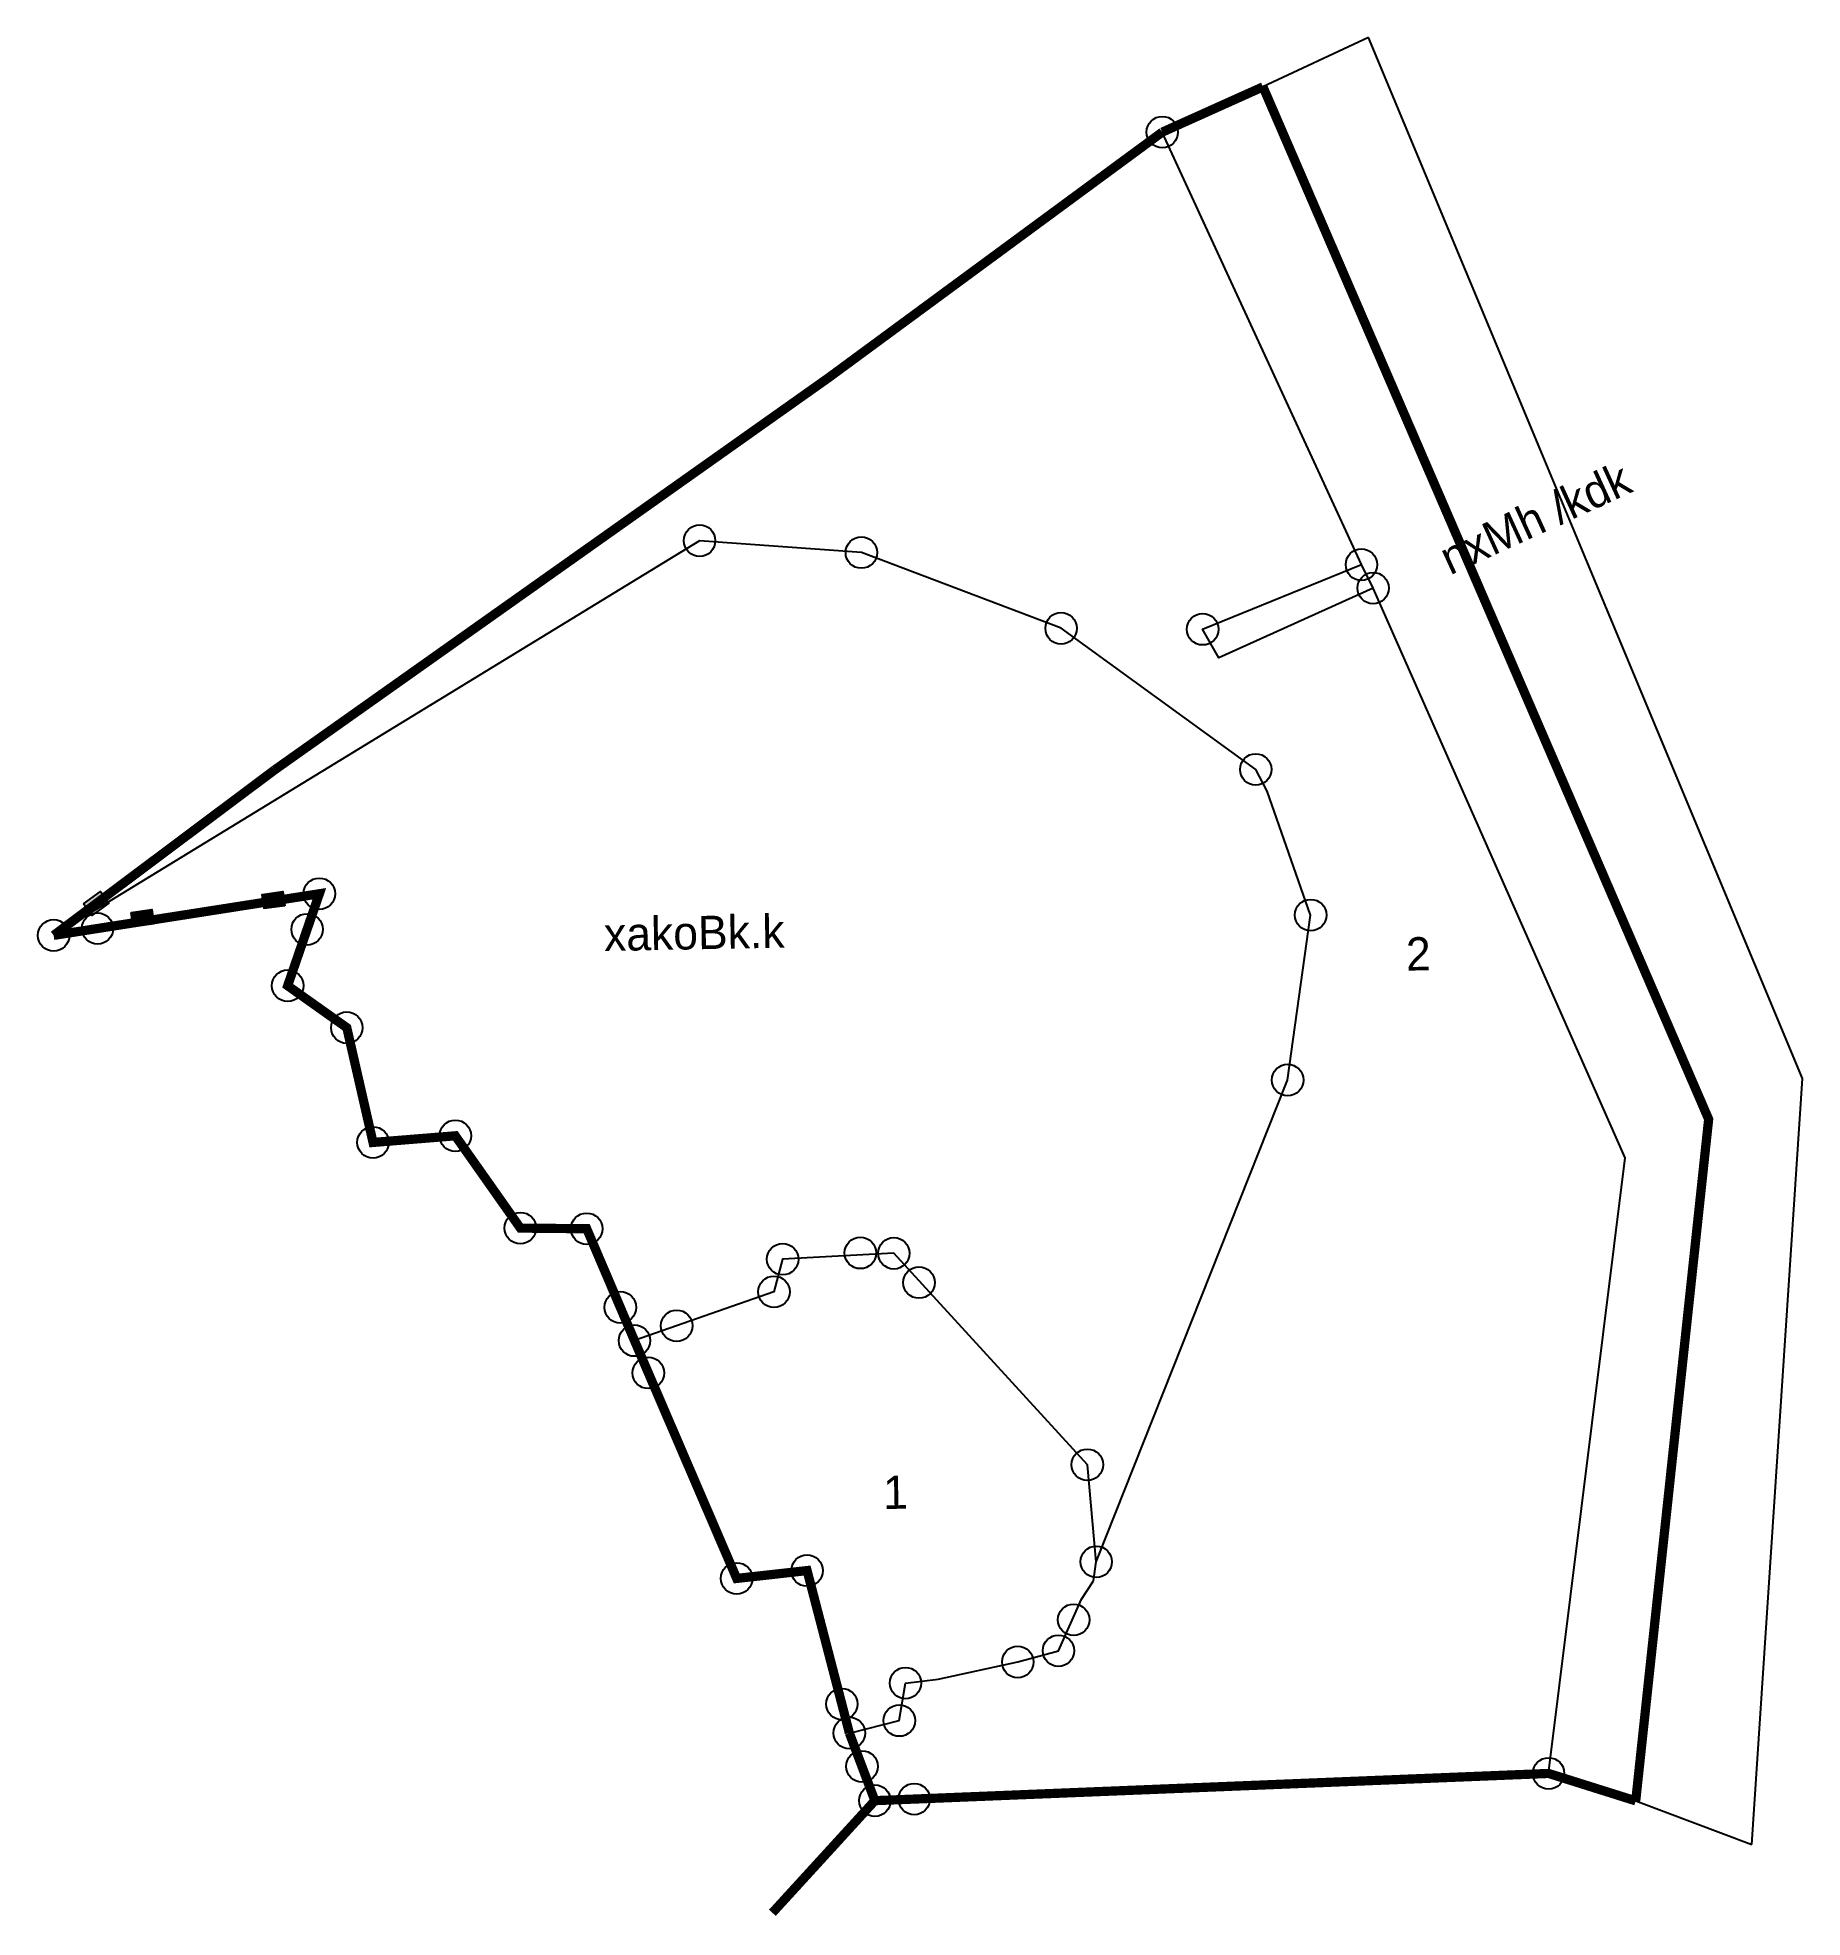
# Model space of a CAD drawing. Header units: metres. Extents: x 281693 to 282129, y 2078735 to 2079199.
import ezdxf
from ezdxf.enums import TextEntityAlignment as Align

# ---------------------------------------------------------------- set-up
doc = ezdxf.new("R2010")
doc.units = ezdxf.units.M
doc.linetypes.add('DASHDOT', pattern=[1, 0.5, -0.25, 0, -0.25])
doc.linetypes.add('DIVIDE', pattern=[1.25, 0.5, -0.25, 0, -0.25, 0, -0.25])
for name, color, linetype in [('OFF', 1, 'Continuous'), ('POLY_PARCEL', 6, 'Continuous'), ('POLY_WATER', 4, 'Continuous'), ('SYM_STONE', 1, 'Continuous'), ('TEXT_MAPIN', 7, 'Continuous'), ('TEXT_PARCEL', 7, 'Continuous'), ('V_BOUND_LINE', 7, 'Continuous'), ('V_BOUND_STREAM_LINE', 7, 'DASHDOT'), ('V_DIVIDE_LINE', 7, 'DIVIDE')]:
    doc.layers.add(name, color=color, linetype=linetype)
doc.styles.add('TEXT_MAP', font='')
doc.styles.get('TEXT_MAP').set_extended_font_data('Kruti Dev 050')

# ---------------------------------------------------------------- blocks, each defined once
blk = doc.blocks.new('STONE')
blk.add_circle((0, 0), 0.851)
blk = doc.blocks.new('STONESQUAREFILLED')
blk.add_hatch(color=256).paths.add_polyline_path([(0.7, -0.48), (0.7, 0.48), (-0.7, 0.48), (-0.7, -0.48)])
blk.add_lwpolyline([(-0.7, 0.48), (0.7, 0.48), (0.7, -0.48), (-0.7, -0.48)], close=True)
blk = doc.blocks.new('OOOO')
at = {"layer": 'OFF'}
for points in [[(282021.5, 2079199.01), (281995.45, 2079186.85)], [(282087.5, 2078763.61), (282116.16, 2078752.85)]]:
    blk.add_lwpolyline(points, dxfattribs=at)
at = {"layer": 'POLY_PARCEL'}
for points in [[(281996.49, 2079012.96), (281993.67, 2079018.29), (281945.6, 2079053.14), (281896.28, 2079071.85), (281856.32, 2079074.78), (281696.8, 2078977.32)], [(282022.65, 2079063.06), (281984.57, 2079045.85), (281980.55, 2079052.91), (282019.76, 2079068.87)], [(281954.27, 2078822.64), (282001.54, 2078941.6), (282007.22, 2078982.33), (281996.49, 2079012.96)], [(281954.27, 2078822.64), (281952.08, 2078846.6), (281904.29, 2078898.82), (281876.83, 2078897.36), (281874.69, 2078889.31), (281840.24, 2078877.26)], [(281953.58, 2078817.91), (281954.27, 2078822.64)], [(281950.67, 2078813.45), (281953.58, 2078817.91)], [(281934.9, 2078797.9), (281944.95, 2078800.67), (281950.67, 2078813.45)], [(281915.25, 2078793.7), (281934.9, 2078797.9)], [(281893.31, 2078780.36), (281905.64, 2078783.43), (281907.17, 2078792.69), (281915.25, 2078793.7)]]:
    blk.add_lwpolyline(points, dxfattribs=at)
at = {"layer": 'POLY_WATER'}
for points in [[(282116.16, 2078752.85), (282128.66, 2078941.99), (282021.5, 2079199.01)], [(282019.76, 2079068.87), (281970.57, 2079175.66)], [(282022.65, 2079063.06), (282019.76, 2079068.87)], [(282065.98, 2078770.38), (282084.93, 2078922.42), (282022.65, 2079063.06)]]:
    blk.add_lwpolyline(points, dxfattribs=at)
at = {"layer": 'V_BOUND_LINE', "const_width": 2.28}
for points in [[(281751.31, 2079018.13), (281888.27, 2079115.09), (281970.57, 2079175.66)], [(281840.24, 2078877.26), (281828.45, 2078904.88), (281812.06, 2078905.04), (281796, 2078927.83), (281775.68, 2078926.19), (281769.2, 2078954.53), (281754.6, 2078964.89), (281762.42, 2078987.6), (281696.8, 2078977.32)], [(281893.31, 2078780.36), (281882.87, 2078820.47), (281865.48, 2078818.53), (281840.24, 2078877.26)], [(282065.98, 2078770.38), (281899.6, 2078763.66), (281893.31, 2078780.36)]]:
    blk.add_lwpolyline(points, dxfattribs=at)
at = {"layer": 'V_BOUND_STREAM_LINE', "ltscale": 10, "const_width": 2.28, "flags": 128}
for points in [[(281970.57, 2079175.66), (281995.45, 2079186.85)], [(281995.45, 2079186.85), (282105.51, 2078931.93), (282087.5, 2078763.61)], [(282087.5, 2078763.61), (282065.98, 2078770.38)]]:
    blk.add_lwpolyline(points, dxfattribs=at)
at = {"layer": 'V_DIVIDE_LINE', "ltscale": 10, "const_width": 2.28, "flags": 128}
blk.add_lwpolyline([(281899.6, 2078763.66), (281874.3, 2078735.97)], dxfattribs=at)
at = {"layer": 'SYM_STONE', "xscale": 4.563644867684071, "yscale": 4.563644867684071, "zscale": 4.563644867684071, "rotation": 1.091651217914226}
for p in [(281970.57, 2079175.66), (281856.32, 2079074.78), (281896.28, 2079071.85), (282019.76, 2079068.87), (282022.65, 2079063.06), (281945.6, 2079053.14), (281980.55, 2079052.91), (281993.67, 2079018.29), (281762.42, 2078987.6), (282007.22, 2078982.33), (281759.39, 2078978.79), (281754.6, 2078964.89), (281769.2, 2078954.53), (282001.54, 2078941.6), (281775.68, 2078926.19), (281796, 2078927.83), (281812.06, 2078905.04), (281828.45, 2078904.88), (281876.83, 2078897.36), (281896.03, 2078898.91), (281904.29, 2078898.82), (281874.69, 2078889.31), (281910.5, 2078891.59), (281836.74, 2078885.47), (281850.67, 2078880.91), (281840.24, 2078877.26), (281843.67, 2078869.29), (281952.08, 2078846.6), (281954.27, 2078822.64), (281865.48, 2078818.53), (281882.87, 2078820.47), (281948.69, 2078808.32), (281944.95, 2078800.67), (281934.9, 2078797.9), (281907.17, 2078792.69), (281891.45, 2078787.5), (281905.64, 2078783.43), (281893.31, 2078780.36), (281896.42, 2078772.11), (282065.98, 2078770.38), (281899.6, 2078763.66), (281909.32, 2078764.05)]:
    blk.add_blockref('STONE', p, dxfattribs=at)
at = {"layer": 'TEXT_MAPIN', "ltscale": 10, "style": 'TEXT_MAP'}
blk.add_text('nxMh /kdk', height=8.215, rotation=24.5734, dxfattribs=at).set_placement((282041.61, 2079066.18))
at = {"layer": 'TEXT_MAPIN', "style": 'TEXT_MAP'}
blk.add_text('xakoBk.k', height=8.215, rotation=1.0917, dxfattribs=at).set_placement((281832.79, 2078973.45))
at = {"layer": 'TEXT_PARCEL', "style": 'TEXT_MAP'}
for s, p in [('2', (282033.82, 2078972.83)), ('1', (281904.69, 2078839.82))]:
    blk.add_text(s, height=8.21, rotation=1.0917, dxfattribs=at).set_placement(p, align=Align.MIDDLE)

msp = doc.modelspace()

# ---------------------------------------------------------------- linework, layer by layer
at = {"layer": 'V_BOUND_LINE', "const_width": 2.28}
msp.add_lwpolyline([(281696.8, 2078977.32), (281751.31, 2079018.13)], dxfattribs=at)

# ---------------------------------------------------------------- block references
msp.add_blockref('OOOO', (0, 0))
at = {"layer": 'SYM_STONE'}
for name, p, xscale, yscale, zscale, rotation in [('STONESQUAREFILLED', (281707.32, 2078985.2), 3.684230501681351, 3.684230501681351, 3.684230501681351, 35.42393220563518), ('STONESQUAREFILLED', (281751.11, 2078986.04), 3.684230501681351, 3.684230501681351, 3.684230501681351, 187.8645934020751), ('STONE', (281696.8, 2078977.32), 4.563644867684071, 4.563644867684071, 4.563644867684071, 1.091651217914226), ('STONE', (281707.64, 2078979.02), 4.563644867684071, 4.563644867684071, 4.563644867684071, 1.091651217914226), ('STONESQUAREFILLED', (281718.76, 2078981.57), 3.684230501681351, 3.684230501681351, 3.684230501681351, 7.864593402075601)]:
    msp.add_blockref(name, p, dxfattribs=dict(at, xscale=xscale, yscale=yscale, zscale=zscale, rotation=rotation))

doc.saveas('drawing.dxf')
